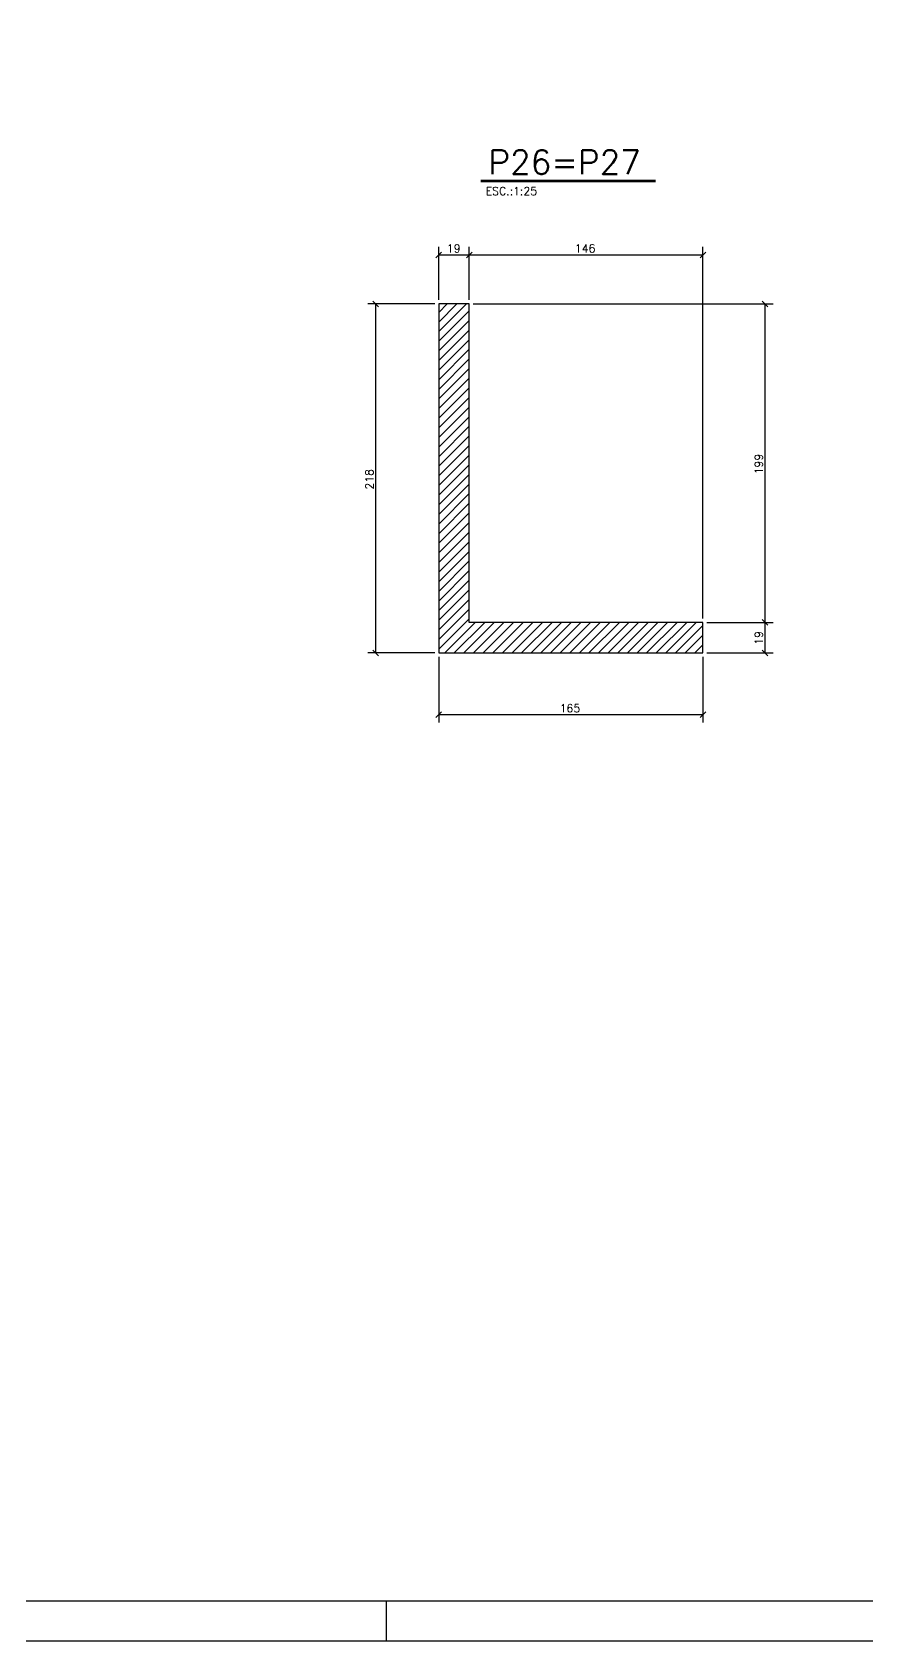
# Model space of a CAD drawing. Extents: x 715 to 5965, y 191 to 4191.
# Drawn here: x 3879 to 4922, y 191 to 2201 of the extents above; entities that cross this region are included whole.
import ezdxf

# ---------------------------------------------------------------- set-up
doc = ezdxf.new("R2010")
doc.units = 0
doc.header["$MEASUREMENT"] = 0
for name, color, linetype in [('1', 1, 'CONTINUOUS'), ('2', 2, 'CONTINUOUS'), ('3', 3, 'CONTINUOUS'), ('6', 6, 'CONTINUOUS'), ('7', 7, 'CONTINUOUS'), ('9', 9, 'CONTINUOUS')]:
    doc.layers.add(name, color=color, linetype=linetype)
doc.styles.get("Standard").update_dxf_attribs({"font": 'ROMANS.SHX'})

msp = doc.modelspace()

# ---------------------------------------------------------------- linework, layer by layer
at = {"layer": '1', "linetype": 'Continuous'}
msp.add_lwpolyline([(715.34658, 190.908516), (5965.096797, 190.910592), (5965.096797, 4190.910592), (715.34658, 4190.908516), (715.34658, 190.908516)], dxfattribs=at)
at = {"layer": '2', "linetype": 'Continuous'}
for p, q in [((4383.536595, 1919.02973), (4390.607663, 1926.100798)), ((4421.536595, 1919.02973), (4428.607663, 1926.100798)), ((4421.536595, 1919.02973), (4428.607663, 1926.100798)), ((4713.536595, 1919.02973), (4720.607663, 1926.100798)), ((4311.840745, 1857.738387), (4304.769677, 1864.809455)), ((4387.072129, 1861.273921), (4387.072129, 1861.273921)), ((4387.072129, 1861.273921), (4387.072129, 1861.273921)), ((4425.072129, 1861.273921), (4425.072129, 1861.273921)), ((4425.072129, 1861.273921), (4425.072129, 1861.273921)), ((4425.072129, 1861.273921), (4425.072129, 1861.273921)), ((4798.459867, 1857.738387), (4791.388799, 1864.809455)), ((4717.072129, 1463.273921), (4717.072129, 1463.273921)), ((4717.072129, 1463.273921), (4717.072129, 1463.273921)), ((4717.072129, 1463.273921), (4717.072129, 1463.273921)), ((4798.459867, 1459.738387), (4791.388799, 1466.809455)), ((4798.459867, 1459.738387), (4791.388799, 1466.809455)), ((4311.840745, 1421.738387), (4304.769677, 1428.809455)), ((4798.459867, 1421.738387), (4791.388799, 1428.809455)), ((4387.072129, 1425.273921), (4387.072129, 1425.273921)), ((4387.072129, 1425.273921), (4387.072129, 1425.273921)), ((4717.072129, 1425.273921), (4717.072129, 1425.273921)), ((4717.072129, 1425.273921), (4717.072129, 1425.273921)), ((4383.536595, 1344.578095), (4390.607663, 1351.649163)), ((4713.536595, 1344.578095), (4720.607663, 1351.649163))]:
    msp.add_line(p, q, dxfattribs=at)
at = {"layer": '3', "linetype": 'Continuous'}
for p, q in [((4387.072129, 1826.638474), (4421.707576, 1861.273921)), ((4387.072129, 1838.659289), (4409.68676, 1861.273921)), ((4387.072129, 1850.680105), (4397.665945, 1861.273921)), ((4387.072129, 1814.617659), (4425.072129, 1852.617659)), ((4387.072129, 1802.596844), (4425.072129, 1840.596844)), ((4387.072129, 1790.576028), (4425.072129, 1828.576028)), ((4387.072129, 1778.555213), (4425.072129, 1816.555213)), ((4387.072129, 1766.534398), (4425.072129, 1804.534398)), ((4387.072129, 1754.513582), (4425.072129, 1792.513582)), ((4387.072129, 1742.492767), (4425.072129, 1780.492767)), ((4387.072129, 1730.471952), (4425.072129, 1768.471952)), ((4387.072129, 1718.451137), (4425.072129, 1756.451137)), ((4387.072129, 1706.430321), (4425.072129, 1744.430321)), ((4387.072129, 1694.409506), (4425.072129, 1732.409506)), ((4387.072129, 1682.388691), (4425.072129, 1720.388691)), ((4387.072129, 1670.367875), (4425.072129, 1708.367875)), ((4387.072129, 1658.34706), (4425.072129, 1696.34706)), ((4387.072129, 1646.326245), (4425.072129, 1684.326245)), ((4387.072129, 1634.30543), (4425.072129, 1672.30543)), ((4387.072129, 1622.284614), (4425.072129, 1660.284614)), ((4387.072129, 1610.263799), (4425.072129, 1648.263799)), ((4387.072129, 1598.242984), (4425.072129, 1636.242984)), ((4387.072129, 1586.222168), (4425.072129, 1624.222168)), ((4387.072129, 1574.201353), (4425.072129, 1612.201353)), ((4387.072129, 1562.180538), (4425.072129, 1600.180538)), ((4387.072129, 1550.159723), (4425.072129, 1588.159723)), ((4387.072129, 1538.138907), (4425.072129, 1576.138907)), ((4387.072129, 1526.118092), (4425.072129, 1564.118092)), ((4387.072129, 1514.097277), (4425.072129, 1552.097277)), ((4387.072129, 1502.076462), (4425.072129, 1540.076462)), ((4387.072129, 1490.055646), (4425.072129, 1528.055646)), ((4387.072129, 1478.034831), (4425.072129, 1516.034831)), ((4387.072129, 1466.014016), (4425.072129, 1504.014016)), ((4387.072129, 1453.9932), (4425.072129, 1491.9932)), ((4387.072129, 1441.972385), (4425.072129, 1479.972385)), ((4387.072129, 1429.95157), (4425.072129, 1467.95157)), ((4394.415295, 1425.273921), (4432.415295, 1463.273921)), ((4406.436111, 1425.273921), (4444.436111, 1463.273921)), ((4418.456926, 1425.273921), (4456.456926, 1463.273921)), ((4430.477741, 1425.273921), (4468.477741, 1463.273921)), ((4442.498556, 1425.273921), (4480.498556, 1463.273921)), ((4454.519372, 1425.273921), (4492.519372, 1463.273921)), ((4466.540187, 1425.273921), (4504.540187, 1463.273921)), ((4478.561002, 1425.273921), (4516.561002, 1463.273921)), ((4490.581818, 1425.273921), (4528.581818, 1463.273921)), ((4502.602633, 1425.273921), (4540.602633, 1463.273921)), ((4514.623448, 1425.273921), (4552.623448, 1463.273921)), ((4526.644263, 1425.273921), (4564.644263, 1463.273921)), ((4538.665079, 1425.273921), (4576.665079, 1463.273921)), ((4550.685894, 1425.273921), (4588.685894, 1463.273921)), ((4562.706709, 1425.273921), (4600.706709, 1463.273921)), ((4574.727524, 1425.273921), (4612.727524, 1463.273921)), ((4586.74834, 1425.273921), (4624.74834, 1463.273921)), ((4598.769155, 1425.273921), (4636.769155, 1463.273921)), ((4610.78997, 1425.273921), (4648.78997, 1463.273921)), ((4622.810786, 1425.273921), (4660.810786, 1463.273921)), ((4634.831601, 1425.273921), (4672.831601, 1463.273921)), ((4646.852416, 1425.273921), (4684.852416, 1463.273921)), ((4658.873231, 1425.273921), (4696.873231, 1463.273921)), ((4670.894047, 1425.273921), (4708.894047, 1463.273921)), ((4682.914862, 1425.273921), (4717.072129, 1459.431188)), ((4694.935677, 1425.273921), (4717.072129, 1447.410373)), ((4706.956493, 1425.273921), (4717.072129, 1435.389557)), ((4321.353331, 240.910092), (4321.353331, 190.910592))]:
    msp.add_line(p, q, dxfattribs=at)
at = {"layer": '6', "linetype": 'Continuous'}
for p, q in [((4439.68612, 2015.85443), (4657.951359, 2015.85443)), ((4439.68612, 2014.05639), (4657.951359, 2014.05639))]:
    msp.add_line(p, q, dxfattribs=at)
msp.add_lwpolyline([(865.349047, 240.910092), (5915.101203, 240.912167), (5915.101203, 4140.911092), (865.349047, 4140.909016), (865.349047, 240.910092)], dxfattribs=at)
at = {"layer": '7', "linetype": 'Continuous'}
msp.add_lwpolyline([(4387.072129, 1425.273921), (4717.072129, 1425.273921), (4717.072129, 1463.273921), (4425.072129, 1463.273921), (4425.072129, 1861.273921), (4387.072129, 1861.273921), (4387.072129, 1425.273921)], dxfattribs=at)
at = {"layer": '9', "linetype": 'Continuous'}
for p, q in [((4387.072129, 1866.273921), (4387.072129, 1932.565264)), ((4425.072129, 1866.273921), (4425.072129, 1932.565264)), ((4425.072129, 1866.273921), (4425.072129, 1932.565264)), ((4717.072129, 1468.273921), (4717.072129, 1932.565264)), ((4387.072129, 1922.565264), (4425.072129, 1922.565264)), ((4425.072129, 1922.565264), (4717.072129, 1922.565264)), ((4382.072129, 1861.273921), (4298.305211, 1861.273921)), ((4308.305211, 1425.273921), (4308.305211, 1861.273921)), ((4430.072129, 1861.273921), (4804.924333, 1861.273921)), ((4794.924333, 1463.273921), (4794.924333, 1861.273921)), ((4722.072129, 1463.273921), (4804.924333, 1463.273921)), ((4722.072129, 1463.273921), (4804.924333, 1463.273921)), ((4794.924333, 1425.273921), (4794.924333, 1463.273921)), ((4382.072129, 1425.273921), (4298.305211, 1425.273921)), ((4387.072129, 1420.273921), (4387.072129, 1338.113629)), ((4717.072129, 1420.273921), (4717.072129, 1338.113629)), ((4722.072129, 1425.273921), (4804.924333, 1425.273921)), ((4387.072129, 1348.113629), (4717.072129, 1348.113629))]:
    msp.add_line(p, q, dxfattribs=at)

# ---------------------------------------------------------------- texts
at = {"layer": '2', "linetype": 'Continuous'}
for s, p in [('ESC.:1:25', (4445.624758, 1997.273171)), ('19', (4397.072129, 1925.565264)), ('146', (4557.072129, 1925.565264)), ('165', (4538.072129, 1351.113629))]:
    msp.add_text(s, height=10, dxfattribs=at).set_placement(p)
for s, p in [('199', (4791.924333, 1648.273921)), ('218', (4305.305211, 1629.273921)), ('19', (4791.924333, 1435.273921))]:
    msp.add_text(s, height=10, rotation=90, dxfattribs=at).set_placement(p)
at = {"layer": '6', "linetype": 'Continuous'}
msp.add_text('P26=P27', height=30, dxfattribs=at).set_placement((4449.200668, 2023.378519))

doc.saveas('drawing.dxf')
